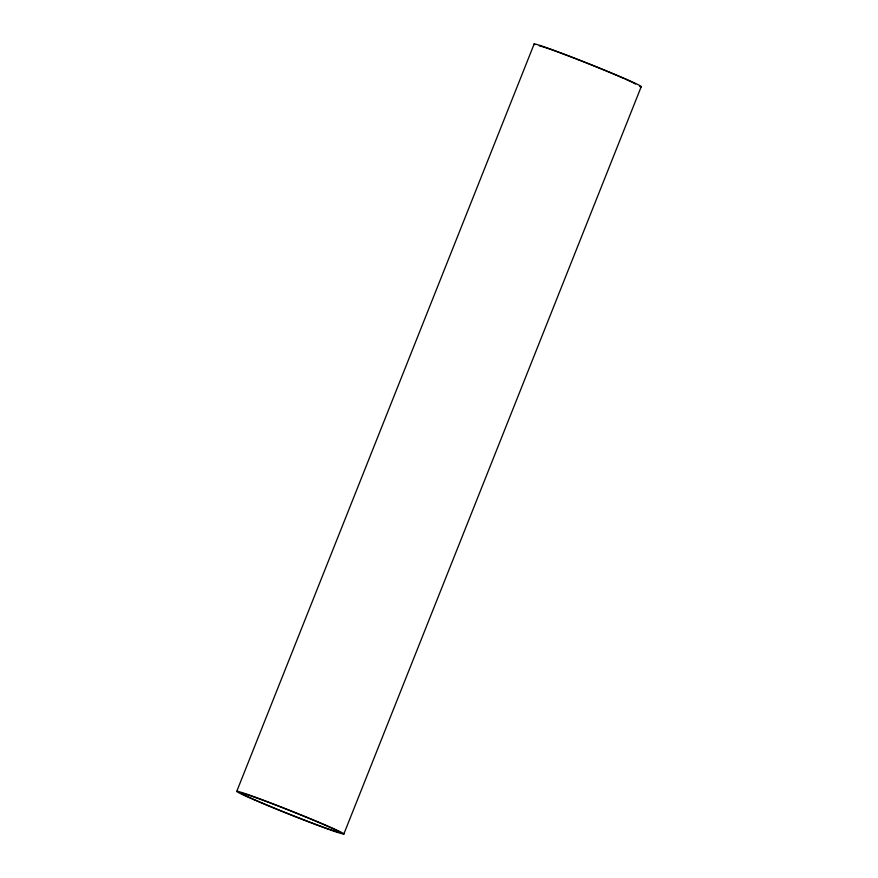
<?xml version="1.0" encoding="UTF-8"?>
<svg xmlns="http://www.w3.org/2000/svg" width="878" height="878" viewBox="0 0 878 878"><rect width="100%" height="100%" fill="white"/><g stroke="black" fill="none" stroke-linecap="round" stroke-linejoin="round"><path stroke-width="1.32" d="M236.808 791.21L534.197 43.9M343.803 834.1A57.794 1.921 21.7 0 0 267.658 801.79A57.794 1.921 21.7 0 0 259.46 802.086A57.794 1.921 21.7 0 0 343.803 834.1L641.192 86.79M534.801 44.679A57.794 1.921 21.7 0 1 590.093 64.237A57.794 1.921 21.7 0 1 639.557 86.494M539.279 45.93A52.307 1.734 21.7 0 1 572.379 57.487A52.307 1.734 21.7 0 1 623.929 78.504M624.96 78.954A52.307 1.734 21.7 0 1 631.765 82.071M633.005 82.675A52.307 1.734 21.7 0 1 635.573 84.047M262.39 803.085A52.307 1.734 21.7 0 0 338.721 832.07A52.307 1.734 21.7 0 0 269.809 802.821A52.307 1.734 21.7 0 0 262.39 803.085"/></g></svg>
